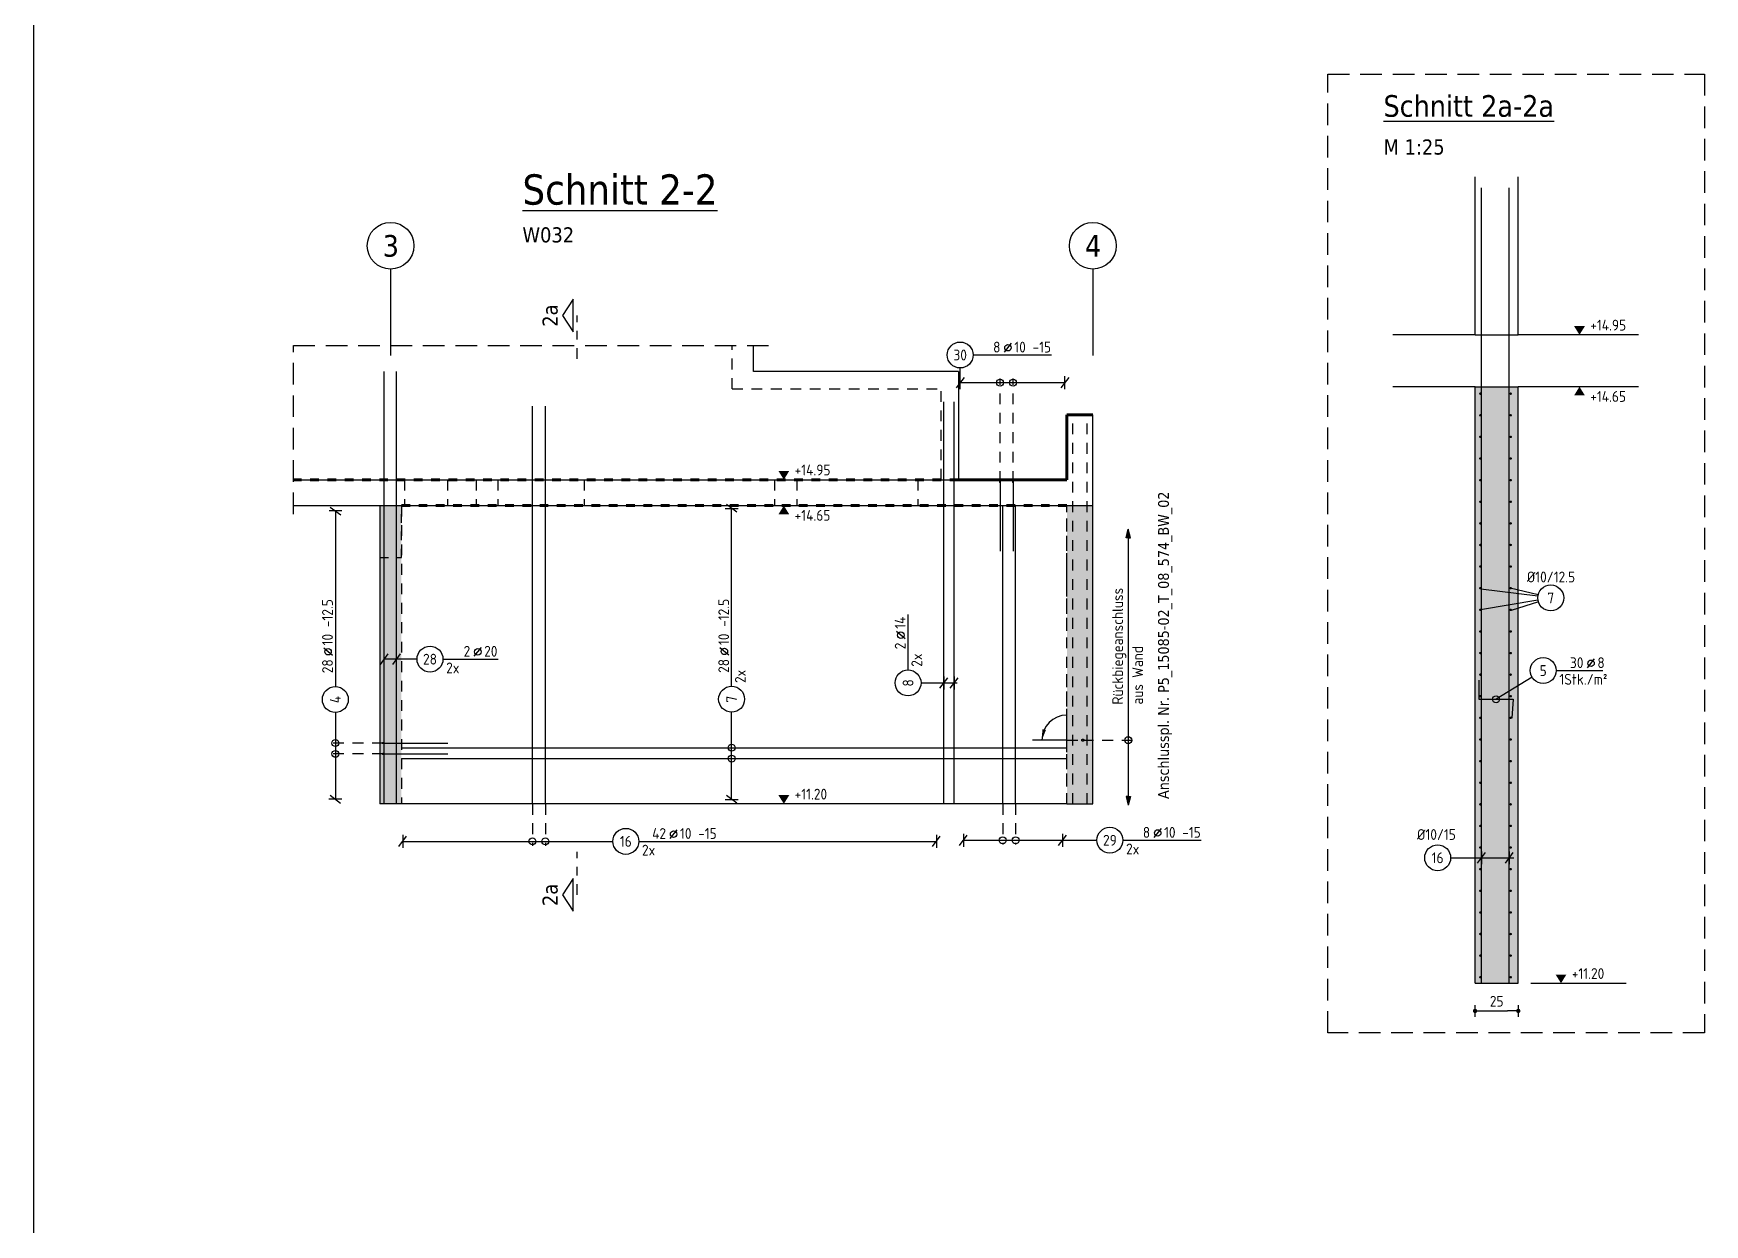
# Model space of a CAD drawing. Extents: x -7 to 75, y 1 to 115.
# Drawn here: x 7 to 26.34, y 15.18 to 28.96 of the extents above; entities that cross this region are included whole.
import ezdxf
from ezdxf.enums import TextEntityAlignment as Align

# ---------------------------------------------------------------- set-up
doc = ezdxf.new("R2010")
doc.units = 0
doc.header["$LTSCALE"] = 0.5
for name, pattern in [('AUSGEZOGEN', [1000.01, 1000, 0.01]), ('DASHDOTSMALL', [1.05, 0.5, -0.25, 0.05, -0.25]), ('DASHED', [0.75, 0.5, -0.25]), ('DOT', [0.175, 0.05, -0.125]), ('HIDDEN', [0.375, 0.25, -0.125]), ('PUNKT', [0.175, 0.05, -0.125]), ('STRICHLINIE', [0.75, 0.5, -0.25]), ('STRICHPUNKT2', [0.55, 0.25, -0.125, 0.05, -0.125]), ('VERDECKT', [0.375, 0.25, -0.125])]:
    doc.linetypes.add(name, pattern=pattern)
for name, color, linetype in [('ACHSEN', 7, 'Continuous'), ('AFU', 7, 'Continuous'), ('BETON', 7, 'Continuous'), ('DETAIL', 7, 'Continuous'), ('DRUEBER', 7, 'Continuous'), ('grau_mittel', 7, 'Continuous'), ('HILFE', 7, 'Continuous'), ('koten', 7, 'Continuous'), ('MASSE', 7, 'Continuous'), ('RAHMEN', 7, 'Continuous'), ('RND', 7, 'Continuous'), ('RND-1', 7, 'Continuous'), ('SCHNITTE', 7, 'Continuous'), ('SFP_Achsen', 7, 'Continuous'), ('TEXT', 7, 'Continuous'), ('VERDECKT', 7, 'Continuous')]:
    doc.layers.add(name, color=color, linetype=linetype)
doc.styles.add('helv', font='tahoma.ttf')
doc.styles.add('txt', font='isocp.shx')
doc.linetypes.add('AFU_50K', pattern='A,0.15,["/",Standard,S=0.2,R=0,X=-0.01,Y=-0.1],0.07,["/",Standard,S=0.2,R=0,X=-0.01,Y=-0.1],0.15', length=0.37)
doc.linetypes.add('AFU_50L', pattern='A,0.75,["/",Standard,S=0.2,R=0,X=-0.01,Y=-0.1],0.07,["/",Standard,S=0.2,R=0,X=-0.01,Y=-0.1],0.75', length=1.57)
doc.dimstyles.new('DOT_I', dxfattribs={"dimscale": 0.5, "dimtxt": 0.25, "dimasz": 0.25, "dimexe": 0.1, "dimexo": 0.3, "dimgap": 0.1, "dimtad": 1, "dimdec": 3, "dimzin": 3, "dimtxsty": 'txt', "dimblk": 'DOT', "dimblk1": 'DOT', "dimblk2": 'DOT', "dimsah": 1, "dimcen": 0.1, "dimse1": 1, "dimse2": 1, "dimazin": 0, "dimtfac": 1, "dimtdec": 4, "dimtix": 1, "dimtmove": 2, "dimatfit": 3, "dimfxl": 0, "dimtvp": 1, "dimtolj": 1, "dimtzin": 0, "dimarcsym": 0})

# ---------------------------------------------------------------- blocks, each defined once
blk = doc.blocks.new('PFEIL')
at = {"color": 7, "linetype": 'Continuous'}
blk.add_solid([(-1, -0.17), (-1, 0.17), (0, 0)], dxfattribs=at)
blk = doc.blocks.new('Pfeillinie')
at = {"layer": 'TEXT', "linetype": 'Continuous'}
blk.add_hatch(color=7, dxfattribs=at).paths.add_polyline_path([(0, 0), (-0.8, 0.2), (-0.8, 0), (-0.8, -0.2)])
at = {"layer": 'TEXT', "color": 7, "linetype": 'Continuous'}
for p, q in [((-0.8, 0), (-0.8, 0.2)), ((-0.8, 0.2), (0, 0)), ((-0.8, 0), (-0.8, -0.2)), ((-0.8, -0.2), (0, 0))]:
    blk.add_line(p, q, dxfattribs=at)
blk = doc.blocks.new('okrd_u')
at = {"layer": 'koten', "color": 7, "linetype": 'Continuous'}
blk.add_solid([(-0.125, -0.202), (0.125, -0.202), (0, 0)], dxfattribs=at)
at = {"layer": 'koten', "style": 'txt'}
blk.add_attdef('OKRD', (0.25, -0.35), '', height=0.25, dxfattribs=at)
blk = doc.blocks.new('okrd_o')
at = {"layer": 'koten', "color": 7, "linetype": 'Continuous'}
blk.add_solid([(-0.125, 0.202), (0.125, 0.202), (0, 0)], dxfattribs=at)
at = {"layer": 'koten', "style": 'txt'}
blk.add_attdef('OKRD', (0.25, 0.1), '', height=0.25, dxfattribs=at)
blk = doc.blocks.new('DOT')
at = {"layer": 'MASSE', "color": 7, "linetype": 'Continuous'}
for p, q in [((0, 0), (-1, 0)), ((0, 0.54), (0, -0.54))]:
    blk.add_line(p, q, dxfattribs=at)
at = {"layer": 'MASSE', "color": 7, "linetype": 'Continuous', "const_width": 0.2}
blk.add_lwpolyline([(-0.1, 0, 1), (0.1, 0, 1)], format="xyb", close=True, dxfattribs=at)
blk = doc.blocks.new('*D18')
at = {"layer": 'Defpoints', "color": 0, "linetype": 'AUSGEZOGEN', "transparency": 16777216}
for p in [(23.68, 17.656), (24.18, 17.656), (24.18, 17.656)]:
    blk.add_point(p, dxfattribs=at)
at = {"layer": 'MASSE', "color": 0, "linetype": 'AUSGEZOGEN', "lineweight": -2, "transparency": 16777216}
blk.add_line((23.805, 17.656), (24.055, 17.656), dxfattribs=at)
at = {"layer": 'MASSE', "color": 0, "linetype": 'AUSGEZOGEN', "lineweight": -2, "transparency": 16777216, "xscale": 0.125, "yscale": 0.125, "zscale": 0.125, "rotation": 180}
blk.add_blockref('DOT', (23.68, 17.656), dxfattribs=at)
at = {"layer": 'MASSE', "color": 0, "linetype": 'AUSGEZOGEN', "lineweight": -2, "transparency": 16777216, "xscale": 0.125, "yscale": 0.125, "zscale": 0.125}
blk.add_blockref('DOT', (24.18, 17.656), dxfattribs=at)
at = {"layer": 'MASSE', "color": 0, "linetype": 'AUSGEZOGEN', "transparency": 16777216, "insert": (23.93, 17.768), "char_height": 0.125, "attachment_point": 5, "style": 'txt'}
blk.add_mtext('\\A1;25', dxfattribs=at)
blk = doc.blocks.new('RND_LEI')
at = {"layer": 'RND', "color": 7, "linetype": 'Continuous'}
blk.add_line((1.022, 0.066), (1.19, 0.27), dxfattribs=at)
for centre, radius in [((0, 0), 0.3), ((1.106, 0.168), 0.075)]:
    blk.add_circle(centre, radius, dxfattribs=at)
at = {"layer": 'RND', "color": 7, "linetype": 'Continuous', "style": 'txt'}
blk.add_attdef('POSL', text='', height=0.25, dxfattribs=at).set_placement((0, 0), align=Align.MIDDLE)
blk.add_attdef('ANZ', text='', height=0.25, dxfattribs=at).set_placement((0.931, 0.057), align=Align.RIGHT)
for tag, p in [('DUM', (1.253, 0.057)), ('ABSTD', (1.674, 0.057)), ('POSTXT', (0.374, -0.327))]:
    blk.add_attdef(tag, p, '', height=0.25, dxfattribs=at)
blk = doc.blocks.new('RND_HIN')
at = {"layer": 'RND', "color": 7, "linetype": 'Continuous'}
blk.add_circle((0, 0), 0.3, dxfattribs=at)
at = {"layer": 'RND', "color": 7, "linetype": 'Continuous', "style": 'txt'}
blk.add_attdef('POSI', text='', height=0.25, dxfattribs=at).set_placement((0, 0), align=Align.MIDDLE)
blk = doc.blocks.new('lei_gre')
at = {"layer": 'RND', "color": 7, "linetype": 'Continuous'}
for p, q in [((-0.09, -0.12), (0.09, 0.12)), ((0, 0.15), (0, -0.15))]:
    blk.add_line(p, q, dxfattribs=at)
blk = doc.blocks.new('SCHN-2')
at = {"layer": 'SCHNITTE', "color": 6, "linetype": 'Continuous'}
blk.add_lwpolyline([(0.378, 0.088), (0, 0.34), (-0.378, 0.088)], close=True, dxfattribs=at)
at = {"layer": 'SCHNITTE', "color": 1, "linetype": 'DASHDOTSMALL', "style": 'helv'}
blk.add_attdef('SCHN-2', text='', height=0.35, dxfattribs=at).set_placement((0, 0.45), align=Align.CENTER)
blk = doc.blocks.new('A0--19')
at = {"layer": 'RAHMEN', "color": 5}
blk.add_line((2, 83.6), (2, 0.5), dxfattribs=at)

msp = doc.modelspace()

# ---------------------------------------------------------------- hatches: boundary and pattern name
at = {"layer": 'grau_mittel'}
msp.add_hatch(color=61, dxfattribs=at).paths.add_polyline_path([(23.6802, 17.976), (24.1802, 17.976), (24.1802, 24.876), (23.6802, 24.876)])
h = msp.add_hatch(color=61, dxfattribs=at)
h.paths.add_polyline_path([(19.2583, 23.501), (18.9583, 23.501), (18.9583, 20.051), (19.2583, 20.051)])
h.paths.add_polyline_path([(11.0083, 20.051), (11.2583, 20.051), (11.2583, 22.901), (11.0083, 22.901)])
h.paths.add_polyline_path([(11.0083, 22.901), (11.2583, 22.901), (11.2583, 23.501), (11.0083, 23.501)])

# ---------------------------------------------------------------- linework, layer by layer
at = {"layer": 'ACHSEN', "color": 140, "linetype": 'AUSGEZOGEN'}
for p, q in [((11.1333, 26.2364), (11.1333, 25.2364)), ((19.2583, 26.2364), (19.2583, 25.2364))]:
    msp.add_line(p, q, dxfattribs=at)
at = {"layer": 'AFU', "color": 8, "linetype": 'AFU_50K'}
for p, q in [((23.6802, 25.476), (24.1802, 25.476)), ((23.6802, 24.876), (24.1802, 24.876)), ((18.9583, 20.051), (19.2583, 20.051)), ((23.6802, 17.976), (24.1802, 17.976))]:
    msp.add_line(p, q, dxfattribs=at)
at = {"layer": 'AFU', "color": 8, "linetype": 'AFU_50L'}
for p, q in [((10.0083, 23.801), (17.7033, 23.801)), ((11.0083, 23.501), (19.2583, 23.501)), ((18.9583, 20.051), (11.0083, 20.051))]:
    msp.add_line(p, q, dxfattribs=at)
at = {"layer": 'BETON', "color": 6, "linetype": 'AUSGEZOGEN'}
for p, q in [((23.6802, 25.476), (23.6802, 27.305)), ((24.1802, 25.476), (24.1802, 27.305)), ((15.3333, 25.051), (15.3333, 25.351)), ((23.6802, 25.476), (22.7297, 25.476)), ((25.5695, 25.476), (24.1802, 25.476)), ((17.7033, 25.051), (15.3333, 25.051)), ((23.6802, 24.876), (22.7297, 24.876)), ((23.6802, 17.976), (23.6802, 24.876)), ((25.5695, 24.876), (24.1802, 24.876)), ((24.1802, 17.976), (24.1802, 24.876)), ((19.2583, 20.051), (19.2583, 24.551)), ((10.0083, 23.501), (11.0083, 23.501)), ((11.0083, 23.501), (11.0083, 20.051))]:
    msp.add_line(p, q, dxfattribs=at)
at = {"layer": 'BETON', "color": 6, "linetype": 'AUSGEZOGEN', "lineweight": -2}
msp.add_line((17.7033, 25.051), (17.7033, 23.801), dxfattribs=at)
at = {"layer": 'BETON', "color": 6, "linetype": 'AUSGEZOGEN', "lineweight": 70}
for p, q in [((18.9583, 24.551), (18.9583, 23.801)), ((18.9583, 24.551), (19.2583, 24.551)), ((17.7033, 23.801), (18.9583, 23.801))]:
    msp.add_line(p, q, dxfattribs=at)
at = {"layer": 'DETAIL', "color": 102, "linetype": 'STRICHLINIE'}
msp.add_lwpolyline([(21.9775, 17.4027), (21.9775, 28.4932), (26.3353, 28.4932), (26.3353, 17.4027)], close=True, dxfattribs=at)
at = {"layer": 'DRUEBER', "color": 7, "linetype": 'DOT', "lineweight": 70}
for p, q in [((17.7033, 23.801), (10.0083, 23.801)), ((11.2583, 23.501), (18.9583, 23.501))]:
    msp.add_line(p, q, dxfattribs=at)
at = {"layer": 'DRUEBER', "color": 7, "linetype": 'PUNKT'}
for p, q in [((11.2583, 22.901), (11.2583, 23.501)), ((18.9583, 20.051), (18.9583, 23.501)), ((11.0083, 22.901), (11.2583, 22.901))]:
    msp.add_line(p, q, dxfattribs=at)
at = {"layer": 'HILFE', "color": 102, "linetype": 'DASHED'}
for p, q in [((10.0083, 25.351), (15.5039, 25.351)), ((10.0083, 23.401), (10.0083, 25.351))]:
    msp.add_line(p, q, dxfattribs=at)
at = {"layer": 'HILFE', "color": 102, "linetype": 'AUSGEZOGEN'}
msp.add_line((24.3257, 17.976), (25.4274, 17.976), dxfattribs=at)
at = {"layer": 'RND', "color": 7, "linetype": 'AUSGEZOGEN'}
for p, q in [((17.8732, 25.2432), (18.7794, 25.2432)), ((17.7232, 24.9229), (17.7232, 25.0932)), ((18.9339, 24.9229), (17.7232, 24.9229)), ((10.4959, 23.4392), (10.4943, 21.408)), ((15.079, 21.4118), (15.079, 23.4693)), ((17.12, 21.6), (17.12, 22.24)), ((11.7395, 21.7249), (12.3795, 21.7249)), ((24.6186, 21.5929), (25.1586, 21.5929)), ((10.4943, 21.108), (10.4943, 20.1055)), ((15.079, 20.1024), (15.079, 21.1118)), ((11.2734, 19.6173), (13.705, 19.6173)), ((14.005, 19.6173), (17.4483, 19.6173)), ((17.7597, 19.6303), (18.9072, 19.6303)), ((18.9072, 19.6303), (19.3054, 19.6303)), ((19.6054, 19.6303), (20.5117, 19.6303))]:
    msp.add_line(p, q, dxfattribs=at)
at = {"layer": 'RND', "color": 102, "linetype": 'VERDECKT'}
for p, q in [((18.1844, 23.7743), (18.1844, 24.9729)), ((18.3344, 23.7743), (18.3344, 24.9729)), ((11.0438, 20.7545), (10.4443, 20.7545)), ((19.1424, 20.788), (19.7174, 20.788)), ((11.0438, 20.6295), (10.4443, 20.6295)), ((12.7746, 20.051), (12.7746, 19.5673)), ((12.9246, 20.051), (12.9246, 19.5673)), ((18.2148, 20.051), (18.2148, 19.5803)), ((18.3648, 20.051), (18.3648, 19.5803))]:
    msp.add_line(p, q, dxfattribs=at)
at = {"layer": 'RND', "color": 102, "linetype": 'AUSGEZOGEN'}
for p, q in [((24.4067, 22.4518), (23.7486, 22.5341)), ((24.4096, 22.4678), (24.0865, 22.5441)), ((24.4076, 22.4084), (23.7435, 22.2971)), ((24.4126, 22.3877), (24.0966, 22.2871)), ((11.4395, 21.7249), (11.0516, 21.7249)), ((24.3405, 21.5149), (23.9227, 21.2605)), ((17.27, 21.45), (17.6881, 21.45)), ((23.397, 19.4269), (24.1269, 19.4269))]:
    msp.add_line(p, q, dxfattribs=at)
at = {"layer": 'RND', "color": 1, "linetype": 'AUSGEZOGEN'}
for points in [[(23.7542, 17.976), (23.7542, 27.176)], [(24.0762, 17.976), (24.0762, 27.176)], [(11.0572, 20.051), (11.0572, 25.051)], [(11.2007, 20.051), (11.2007, 25.051)], [(12.7746, 20.051), (12.7746, 24.651)], [(12.9246, 20.051), (12.9246, 24.651)], [(17.5336, 20.051), (17.5336, 24.701)], [(17.6534, 20.051), (17.6534, 24.701)], [(18.1844, 23.7743), (18.1844, 22.9743)], [(18.3344, 23.7743), (18.3344, 22.9743)], [(18.2148, 20.051), (18.2148, 23.501)], [(18.3648, 20.051), (18.3648, 23.501)], [(11.0438, 20.7545), (11.7938, 20.7545)], [(11.2583, 20.7), (18.9583, 20.7)], [(11.0438, 20.6295), (11.7938, 20.6295)], [(11.2583, 20.575), (18.9583, 20.575)]]:
    msp.add_lwpolyline(points, dxfattribs=at)
at = {"layer": 'RND', "color": 7, "linetype": 'AUSGEZOGEN'}
for points, const_width in [([(23.7476, 24.7956, -1), (23.7336, 24.7956, -1)], 0.014), ([(24.0996, 24.7956, -1), (24.0856, 24.7956, -1)], 0.014), ([(23.7476, 24.5456, -1), (23.7336, 24.5456, -1)], 0.014), ([(24.0996, 24.5456, -1), (24.0856, 24.5456, -1)], 0.014), ([(23.7476, 24.2956, -1), (23.7336, 24.2956, -1)], 0.014), ([(24.0996, 24.2956, -1), (24.0856, 24.2956, -1)], 0.014), ([(23.7476, 24.0456, -1), (23.7336, 24.0456, -1)], 0.014), ([(24.0996, 24.0456, -1), (24.0856, 24.0456, -1)], 0.014), ([(18.1782, 23.7743, 1), (18.1907, 23.7743, 1)], 0.0125), ([(18.3282, 23.7743, 1), (18.3407, 23.7743, 1)], 0.0125), ([(23.7476, 23.7956, -1), (23.7336, 23.7956, -1)], 0.014), ([(24.0996, 23.7956, -1), (24.0856, 23.7956, -1)], 0.014), ([(23.7476, 23.5456, -1), (23.7336, 23.5456, -1)], 0.014), ([(24.0996, 23.5456, -1), (24.0856, 23.5456, -1)], 0.014), ([(23.7476, 23.2956, -1), (23.7336, 23.2956, -1)], 0.014), ([(24.0996, 23.2956, -1), (24.0856, 23.2956, -1)], 0.014), ([(23.7476, 23.0456, -1), (23.7336, 23.0456, -1)], 0.014), ([(24.0996, 23.0456, -1), (24.0856, 23.0456, -1)], 0.014), ([(23.7476, 22.7956, -1), (23.7336, 22.7956, -1)], 0.014), ([(24.0996, 22.7956, -1), (24.0856, 22.7956, -1)], 0.014), ([(23.7476, 22.5456, -1), (23.7336, 22.5456, -1)], 0.014), ([(24.0996, 22.5456, -1), (24.0856, 22.5456, -1)], 0.014), ([(23.7476, 22.2956, -1), (23.7336, 22.2956, -1)], 0.014), ([(24.0996, 22.2956, -1), (24.0856, 22.2956, -1)], 0.014), ([(23.7476, 22.0456, -1), (23.7336, 22.0456, -1)], 0.014), ([(24.0996, 22.0456, -1), (24.0856, 22.0456, -1)], 0.014), ([(23.7476, 21.7956, -1), (23.7336, 21.7956, -1)], 0.014), ([(24.0996, 21.7956, -1), (24.0856, 21.7956, -1)], 0.014), ([(23.7476, 21.5456, -1), (23.7336, 21.5456, -1)], 0.014), ([(24.0996, 21.5456, -1), (24.0856, 21.5456, -1)], 0.014), ([(23.7476, 21.2956, -1), (23.7336, 21.2956, -1)], 0.014), ([(24.0996, 21.2956, -1), (24.0856, 21.2956, -1)], 0.014), ([(23.7476, 21.0456, -1), (23.7336, 21.0456, -1)], 0.014), ([(24.0996, 21.0456, -1), (24.0856, 21.0456, -1)], 0.014), ([(11.0376, 20.7545, 1), (11.0501, 20.7545, 1)], 0.0125), ([(23.7476, 20.7956, -1), (23.7336, 20.7956, -1)], 0.014), ([(24.0996, 20.7956, -1), (24.0856, 20.7956, -1)], 0.014), ([(11.0376, 20.6295, 1), (11.0501, 20.6295, 1)], 0.0125), ([(23.7476, 20.5456, -1), (23.7336, 20.5456, -1)], 0.014), ([(24.0996, 20.5456, -1), (24.0856, 20.5456, -1)], 0.014), ([(23.7476, 20.2956, -1), (23.7336, 20.2956, -1)], 0.014), ([(24.0996, 20.2956, -1), (24.0856, 20.2956, -1)], 0.014), ([(23.7476, 20.0456, -1), (23.7336, 20.0456, -1)], 0.014), ([(24.0996, 20.0456, -1), (24.0856, 20.0456, -1)], 0.014), ([(23.7476, 19.7956, -1), (23.7336, 19.7956, -1)], 0.014), ([(24.0996, 19.7956, -1), (24.0856, 19.7956, -1)], 0.014), ([(23.7476, 19.5456, -1), (23.7336, 19.5456, -1)], 0.014), ([(24.0996, 19.5456, -1), (24.0856, 19.5456, -1)], 0.014), ([(23.7476, 19.2956, -1), (23.7336, 19.2956, -1)], 0.014), ([(24.0996, 19.2956, -1), (24.0856, 19.2956, -1)], 0.014), ([(23.7476, 19.0456, -1), (23.7336, 19.0456, -1)], 0.014), ([(24.0996, 19.0456, -1), (24.0856, 19.0456, -1)], 0.014), ([(23.7476, 18.7956, -1), (23.7336, 18.7956, -1)], 0.014), ([(24.0996, 18.7956, -1), (24.0856, 18.7956, -1)], 0.014), ([(23.7476, 18.5456, -1), (23.7336, 18.5456, -1)], 0.014), ([(24.0996, 18.5456, -1), (24.0856, 18.5456, -1)], 0.014), ([(23.7476, 18.2956, -1), (23.7336, 18.2956, -1)], 0.014), ([(24.0996, 18.2956, -1), (24.0856, 18.2956, -1)], 0.014), ([(23.7476, 18.0456, -1), (23.7336, 18.0456, -1)], 0.014), ([(24.0996, 18.0456, -1), (24.0856, 18.0456, -1)], 0.014)]:
    msp.add_lwpolyline(points, format="xyb", close=True, dxfattribs=dict(at, const_width=const_width))
at = {"layer": 'RND', "color": 7, "linetype": 'HIDDEN'}
for points in [[(19.0268, 20.051), (19.0268, 24.501)], [(19.1926, 20.051), (19.1926, 24.501)]]:
    msp.add_lwpolyline(points, dxfattribs=at)
at = {"layer": 'RND', "color": 102, "linetype": 'AUSGEZOGEN'}
msp.add_lwpolyline([(19.6674, 23.2297), (19.6674, 20.0361)], dxfattribs=at)
at = {"layer": 'RND', "color": 7, "linetype": 'AUSGEZOGEN'}
for centre in [(18.1844, 24.9229), (18.3344, 24.9229), (23.9227, 21.2605), (10.4943, 20.7545), (15.079, 20.7), (19.6674, 20.788), (10.4943, 20.6295), (15.079, 20.575), (12.7746, 19.6173), (12.9246, 19.6173), (18.2148, 19.6303), (18.3648, 19.6303)]:
    msp.add_circle(centre, 0.04, dxfattribs=at)
at = {"layer": 'RND-1', "color": 1, "linetype": 'AUSGEZOGEN'}
msp.add_lwpolyline([(23.7227, 21.4805), (23.7227, 21.2605), (24.1227, 21.2605), (24.1035, 21.0414)], dxfattribs=at)
at = {"layer": 'SCHNITTE', "color": 6, "linetype": 'STRICHPUNKT2'}
for p, q in [((13.2908, 25.1986), (13.2908, 25.6986)), ((13.2908, 18.9981), (13.2908, 19.4981))]:
    msp.add_line(p, q, dxfattribs=at)
at = {"layer": 'SFP_Achsen', "color": 7, "linetype": 'AUSGEZOGEN'}
for centre in [(11.1333, 26.5069), (19.2583, 26.5069)]:
    msp.add_circle(centre, 0.2705, dxfattribs=at)
at = {"layer": 'TEXT', "color": 7, "linetype": 'VERDECKT'}
msp.add_line((18.9583, 20.788), (19.1424, 20.788), dxfattribs=at)
at = {"layer": 'TEXT', "color": 1, "linetype": 'AUSGEZOGEN'}
msp.add_lwpolyline([(18.9583, 20.788), (18.5583, 20.788)], dxfattribs=at)
at = {"layer": 'TEXT', "color": 7, "linetype": 'VERDECKT'}
msp.add_circle((19.1424, 20.788), 0.012, dxfattribs=at)
at = {"layer": 'TEXT', "color": 102, "linetype": 'AUSGEZOGEN'}
msp.add_arc((18.9583, 20.788), 0.2904, 90, 180, dxfattribs=at)
at = {"layer": 'VERDECKT', "color": 7, "linetype": 'VERDECKT'}
for q in [(15.0833, 25.351), (17.5033, 24.851)]:
    msp.add_line((15.0833, 24.851), q, dxfattribs=at)
at = {"layer": 'VERDECKT', "color": 7, "linetype": 'VERDECKT', "lineweight": -2}
msp.add_line((17.5033, 23.801), (17.5033, 24.851), dxfattribs=at)
at = {"layer": 'VERDECKT', "color": 7, "linetype": 'HIDDEN'}
for p, q in [((10.0083, 23.801), (11.2933, 23.801)), ((11.2933, 23.801), (11.2933, 23.501)), ((11.7933, 23.801), (12.1233, 23.801)), ((11.7933, 23.801), (11.7933, 23.501)), ((12.1233, 23.801), (12.1233, 23.501)), ((12.3733, 23.801), (13.3733, 23.801)), ((12.3733, 23.801), (12.3733, 23.501)), ((13.3733, 23.801), (13.3733, 23.501)), ((15.5733, 23.801), (15.8333, 23.801)), ((15.5733, 23.801), (15.5733, 23.501)), ((15.8333, 23.801), (15.8333, 23.501)), ((17.2333, 23.801), (17.5033, 23.801)), ((17.2333, 23.801), (17.2333, 23.501)), ((18.7283, 23.801), (18.9583, 23.801)), ((11.2583, 23.501), (11.2583, 20.051)), ((11.2583, 23.501), (11.2933, 23.501)), ((11.7933, 23.501), (12.1233, 23.501)), ((12.3733, 23.501), (13.3733, 23.501)), ((15.5733, 23.501), (15.8333, 23.501)), ((17.2333, 23.501), (18.9583, 23.501)), ((18.9583, 20.051), (18.9583, 23.501))]:
    msp.add_line(p, q, dxfattribs=at)

# ---------------------------------------------------------------- block references
at = {"layer": 'koten', "color": 7, "linetype": 'AUSGEZOGEN'}
ref = msp.add_blockref('okrd_o', (24.8882, 25.476), dxfattribs=dict(at, xscale=0.5, yscale=0.5, zscale=0.5))
ref.add_attrib('OKRD', '+14.95', (25.0132, 25.526), dxfattribs={"layer": '0', "color": 0, "linetype": 'ByBlock', "height": 0.125, "style": 'txt'})
at = {"layer": 'koten', "color": 7, "linetype": 'DOT'}
ref = msp.add_blockref('okrd_u', (24.8882, 24.876), dxfattribs=dict(at, xscale=0.5, yscale=0.5, zscale=0.5))
ref.add_attrib('OKRD', '+14.65', (25.0132, 24.701), dxfattribs={"layer": '0', "color": 0, "linetype": 'ByBlock', "height": 0.125, "style": 'txt'})
at = {"layer": 'koten', "color": 5, "linetype": 'AUSGEZOGEN', "xscale": 0.5, "yscale": 0.5, "zscale": 0.5}
for name, p, values in [('okrd_o', (15.6831, 23.801), {'OKRD': '+14.95'}), ('okrd_u', (15.6831, 23.501), {'OKRD': '+14.65'})]:
    msp.add_blockref(name, p, dxfattribs=at).add_auto_attribs(values)
at = {"layer": 'koten', "color": 7, "linetype": 'AUSGEZOGEN', "xscale": 0.5, "yscale": 0.5, "zscale": 0.5}
for p in [(15.6831, 20.051), (24.6743, 17.976)]:
    msp.add_blockref('okrd_o', p, dxfattribs=at).add_auto_attribs({'OKRD': '+11.20'})
at = {"layer": 'RAHMEN', "color": 191, "linetype": 'AUSGEZOGEN', "xscale": 0.5, "yscale": 0.5, "zscale": 0.5}
msp.add_blockref('A0--19', (6.0012, 1.4073), dxfattribs=at)
at = {"layer": 'RND', "color": 7, "linetype": 'AUSGEZOGEN', "xscale": 0.5, "yscale": 0.5, "zscale": 0.5}
for name, p, values in [('RND_LEI', (17.7232, 25.2432), {'POSL': '30', 'DUM': '10', 'ANZ': '8', 'ABSTD': '-15'}), ('RND_HIN', (24.5556, 22.4332), {'POSI': '7'}), ('RND_LEI', (11.5895, 21.7249), {'POSL': '28', 'DUM': '20', 'ANZ': '2', 'POSTXT': '2x'}), ('RND_LEI', (24.4686, 21.5929), {'POSL': '5', 'DUM': '8', 'ANZ': '30', 'POSTXT': '1Stk./m²'}), ('RND_LEI', (13.855, 19.6173), {'POSL': '16', 'DUM': '10', 'ANZ': '42', 'ABSTD': '-15', 'POSTXT': '2x'}), ('RND_LEI', (19.4554, 19.6303), {'POSL': '29', 'DUM': '10', 'ANZ': '8', 'ABSTD': '-15', 'POSTXT': '2x'}), ('RND_HIN', (23.247, 19.4269), {'POSI': '16'})]:
    msp.add_blockref(name, p, dxfattribs=at).add_auto_attribs(values)
for p, rotation in [((17.7232, 24.9229), 180), ((18.9339, 24.9229), 180), ((10.4959, 23.4392), 270), ((15.079, 23.4693), 90), ((10.4943, 20.1055), 270), ((15.079, 20.1024), 90)]:
    msp.add_blockref('lei_gre', p, dxfattribs=dict(at, rotation=rotation))
at = {"layer": 'RND', "color": 102, "linetype": 'AUSGEZOGEN'}
for name, p, xscale, yscale, zscale, rotation in [('Pfeillinie', (19.6674, 23.2297), 0.125, 0.125, 0.125, 90), ('lei_gre', (11.0572, 21.7249), 0.5, 0.5, 0.5, 180), ('lei_gre', (11.2007, 21.7249), 0.5, 0.5, 0.5, 180), ('Pfeillinie', (19.6674, 20.0361), 0.125, 0.125, 0.125, 270)]:
    msp.add_blockref(name, p, dxfattribs=dict(at, xscale=xscale, yscale=yscale, zscale=zscale, rotation=rotation))
at = {"layer": 'RND', "color": 7, "linetype": 'AUSGEZOGEN', "xscale": 0.5, "yscale": 0.5, "zscale": 0.5, "rotation": 90}
for p, values in [((10.4943, 21.258), {'POSL': '4', 'DUM': '10', 'ANZ': '28', 'ABSTD': '-12.5'}), ((15.079, 21.2618), {'POSL': '7', 'DUM': '10', 'ANZ': '28', 'ABSTD': '-12.5', 'POSTXT': '2x'}), ((17.12, 21.45), {'POSL': '8', 'DUM': '14', 'ANZ': '2', 'POSTXT': '2x'})]:
    msp.add_blockref('RND_LEI', p, dxfattribs=at).add_auto_attribs(values)
at = {"layer": 'RND', "color": 102, "linetype": 'AUSGEZOGEN', "xscale": 0.5, "yscale": 0.5, "zscale": 0.5}
for p in [(17.5336, 21.45), (17.6534, 21.45)]:
    msp.add_blockref('lei_gre', p, dxfattribs=at)
at = {"layer": 'RND', "color": 7, "linetype": 'AUSGEZOGEN', "xscale": 0.5, "yscale": 0.5, "zscale": 0.5}
for p in [(11.2734, 19.6173), (17.4483, 19.6173), (17.7597, 19.6303), (18.9072, 19.6303), (23.7542, 19.4269), (24.0762, 19.4269)]:
    msp.add_blockref('lei_gre', p, dxfattribs=at)
at = {"layer": 'SCHNITTE', "color": 6, "linetype": 'STRICHPUNKT2', "xscale": 0.5, "yscale": 0.5, "zscale": 0.5, "rotation": 90}
for p in [(13.2908, 25.6986), (13.2908, 18.9981)]:
    msp.add_blockref('SCHN-2', p, dxfattribs=at).add_auto_attribs({'SCHN-2': '2a'})
at = {"layer": 'TEXT', "color": 102, "linetype": 'AUSGEZOGEN', "xscale": 0.1250000000000026, "yscale": 0.1250000000000026, "zscale": 0.1250000000000026, "rotation": 257.7590209791267}
msp.add_blockref('PFEIL', (18.668, 20.788), dxfattribs=at)

# ---------------------------------------------------------------- texts
at = {"layer": 'SFP_Achsen', "color": 6, "linetype": 'AUSGEZOGEN', "style": 'helv'}
for s, p in [('3', (11.0427, 26.3807)), ('4', (19.1677, 26.3807))]:
    msp.add_text(s, height=0.25, dxfattribs=at).set_placement(p)
at = {"layer": 'TEXT', "color": 6, "linetype": 'AUSGEZOGEN', "style": 'helv'}
msp.add_text('%%USchnitt 2a-2a', height=0.25, dxfattribs=at).set_placement((22.6205, 27.9988))
at = {"layer": 'TEXT', "color": 1, "linetype": 'AUSGEZOGEN', "style": 'helv'}
for s, p in [('M 1:25', (22.6205, 27.5613)), ('W032', (12.6589, 26.5451))]:
    msp.add_text(s, height=0.175, dxfattribs=at).set_placement(p)
at = {"layer": 'TEXT', "color": 5, "linetype": 'AUSGEZOGEN', "style": 'helv'}
msp.add_text('%%USchnitt 2-2', height=0.35, dxfattribs=at).set_placement((12.6589, 26.9826))
at = {"layer": 'TEXT', "color": 7, "linetype": 'AUSGEZOGEN'}
for s, style, p in [('Anschlusspl. Nr. P5_15085-02_T_08_574_BW_02', 'helv', (20.138, 20.1076)), ('Rückbiegeanschluss', 'txt', (19.6067, 21.1998)), ('aus Wand ', 'txt', (19.8381, 21.1998))]:
    msp.add_text(s, height=0.125, rotation=90, dxfattribs=dict(at, style=style)).set_placement(p)
at = {"layer": 'TEXT', "color": 7, "linetype": 'AUSGEZOGEN', "style": 'txt'}
for s, p in [('%%C10/12.5', (24.2791, 22.6131)), ('%%C10/15', (23.0087, 19.6342))]:
    msp.add_text(s, height=0.125, dxfattribs=at).set_placement(p)

# ---------------------------------------------------------------- dimensions: what is measured, and where the dimension line sits
at = {"layer": 'MASSE', "color": 7, "linetype": 'AUSGEZOGEN'}
dim = msp.add_linear_dim(base=(24.1802, 17.6558), p1=(23.6802, 17.6558), p2=(24.1802, 17.6558), dimstyle='DOT_I', override={"dimdec": 0, "dimlfac": 50}, dxfattribs=at)
dim.commit()
dim.dimension.update_dxf_attribs({"geometry": '*D18', "text_midpoint": (23.9302, 17.7683)})

doc.saveas('drawing.dxf')
